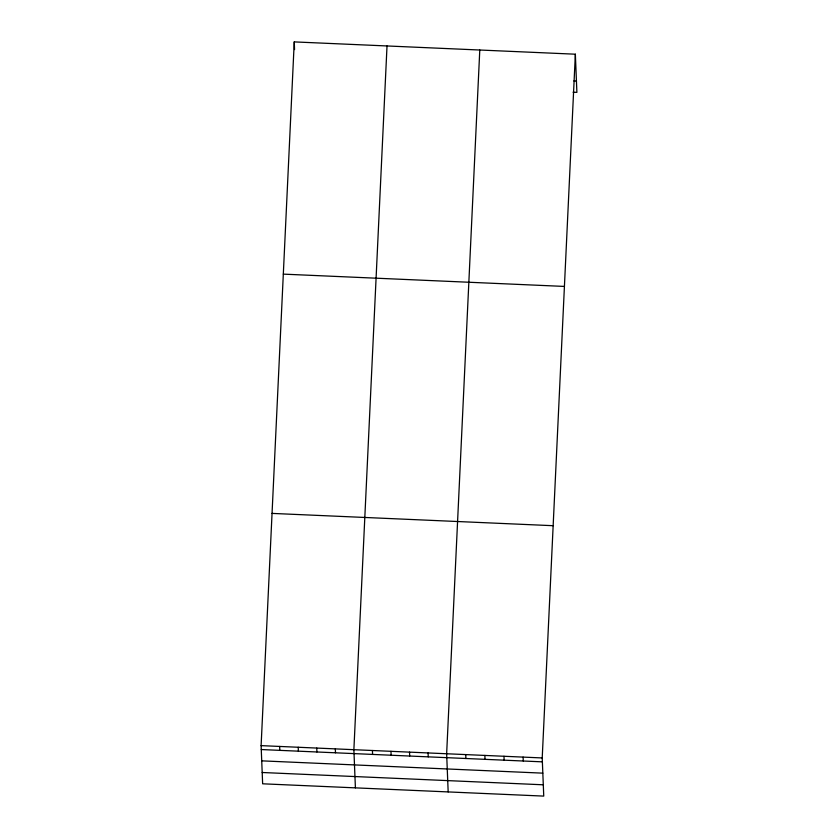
<?xml version="1.0" encoding="UTF-8"?>
<svg xmlns="http://www.w3.org/2000/svg" width="838" height="838" viewBox="0 0 838 838"><rect width="100%" height="100%" fill="white"/><g stroke="black" fill="none" stroke-linecap="round" stroke-linejoin="round"><path stroke-width="1.26" d="M575.36 54.198L542.217 757.94L543.747 796.1L262.64 783.802L261.11 745.631L294.253 41.9L575.36 54.198L576.89 92.369L573.066 92.201M387.02 45.964L353.877 749.696L355.406 787.856M479.786 50.018L446.644 753.75L448.173 791.92M573.894 80.951L576.439 81.066M283.317 274.131L564.424 286.428M272.046 513.401L553.153 525.698M261.11 745.631L542.217 757.94M261.267 749.549L542.375 761.847M261.718 760.852L542.825 773.149M262.189 772.5L543.296 784.797M523.101 757.102L523.258 761.009M503.984 756.264L504.141 760.181M484.867 755.426L485.024 759.343M465.75 754.588L465.907 758.505M428.082 752.943L428.239 756.861M409.531 752.126L409.688 756.044M390.979 751.319L391.137 755.237M372.428 750.502L372.585 754.42M335.326 748.879L335.483 752.796M294.253 41.9L294.557 49.578M316.764 748.072L316.921 751.99M298.213 747.255L298.37 751.173M279.662 746.449L279.819 750.366"/></g></svg>
